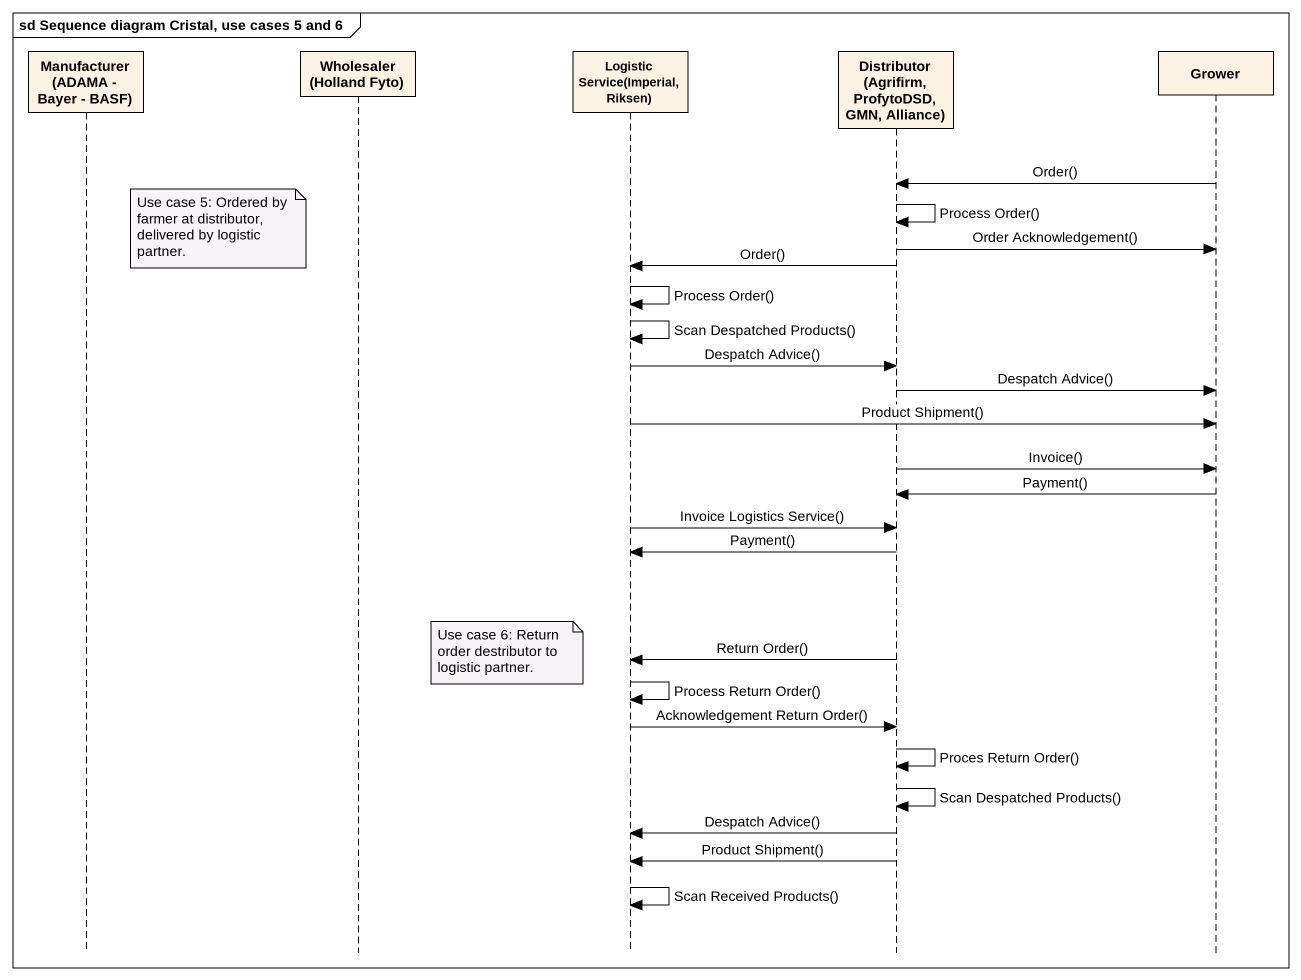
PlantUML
@startuml
mainframe sd Sequence diagram Cristal, use cases 5 and 6
hide footbox
participant "Manufacturer (ADAMA - Bayer - BASF)" as Manufacturer_ADAMA_Bayer
participant "Wholesaler (Holland Fyto)" as Wholesaler_Holland_Fyto
participant "Logistic Service(Imperial, Riksen)" as Logistic_Service_Imperial
participant "Distributor (Agrifirm, ProfytoDSD, GMN, Alliance)" as Distributor_Agrifirm
participant Grower

Grower -> Distributor_Agrifirm : Order()
Distributor_Agrifirm -> Distributor_Agrifirm : Process Order()
note right of Manufacturer_ADAMA_Bayer : Use case 5: Ordered by farmer at distributor, delivered by logistic partner.
Distributor_Agrifirm -> Grower : Order Acknowledgement()
Distributor_Agrifirm -> Logistic_Service_Imperial : Order()
Logistic_Service_Imperial -> Logistic_Service_Imperial : Process Order()
Logistic_Service_Imperial -> Logistic_Service_Imperial : Scan Despatched Products()
Logistic_Service_Imperial -> Distributor_Agrifirm : Despatch Advice()
Distributor_Agrifirm -> Grower : Despatch Advice()
Logistic_Service_Imperial -> Grower : Product Shipment()
Distributor_Agrifirm -> Grower : Invoice()
Grower -> Distributor_Agrifirm : Payment()
Logistic_Service_Imperial -> Distributor_Agrifirm : Invoice Logistics Service()
Distributor_Agrifirm -> Logistic_Service_Imperial : Payment()
note left of Logistic_Service_Imperial : Use case 6: Return order destributor to logistic partner.
Distributor_Agrifirm -> Logistic_Service_Imperial : Return Order()
Logistic_Service_Imperial -> Logistic_Service_Imperial : Process Return Order()
Logistic_Service_Imperial -> Distributor_Agrifirm : Acknowledgement Return Order()
Distributor_Agrifirm -> Distributor_Agrifirm : Proces Return Order()
Distributor_Agrifirm -> Distributor_Agrifirm : Scan Despatched Products()
Distributor_Agrifirm -> Logistic_Service_Imperial : Despatch Advice()
Distributor_Agrifirm -> Logistic_Service_Imperial : Product Shipment()
Logistic_Service_Imperial -> Logistic_Service_Imperial : Scan Received Products()
@enduml
